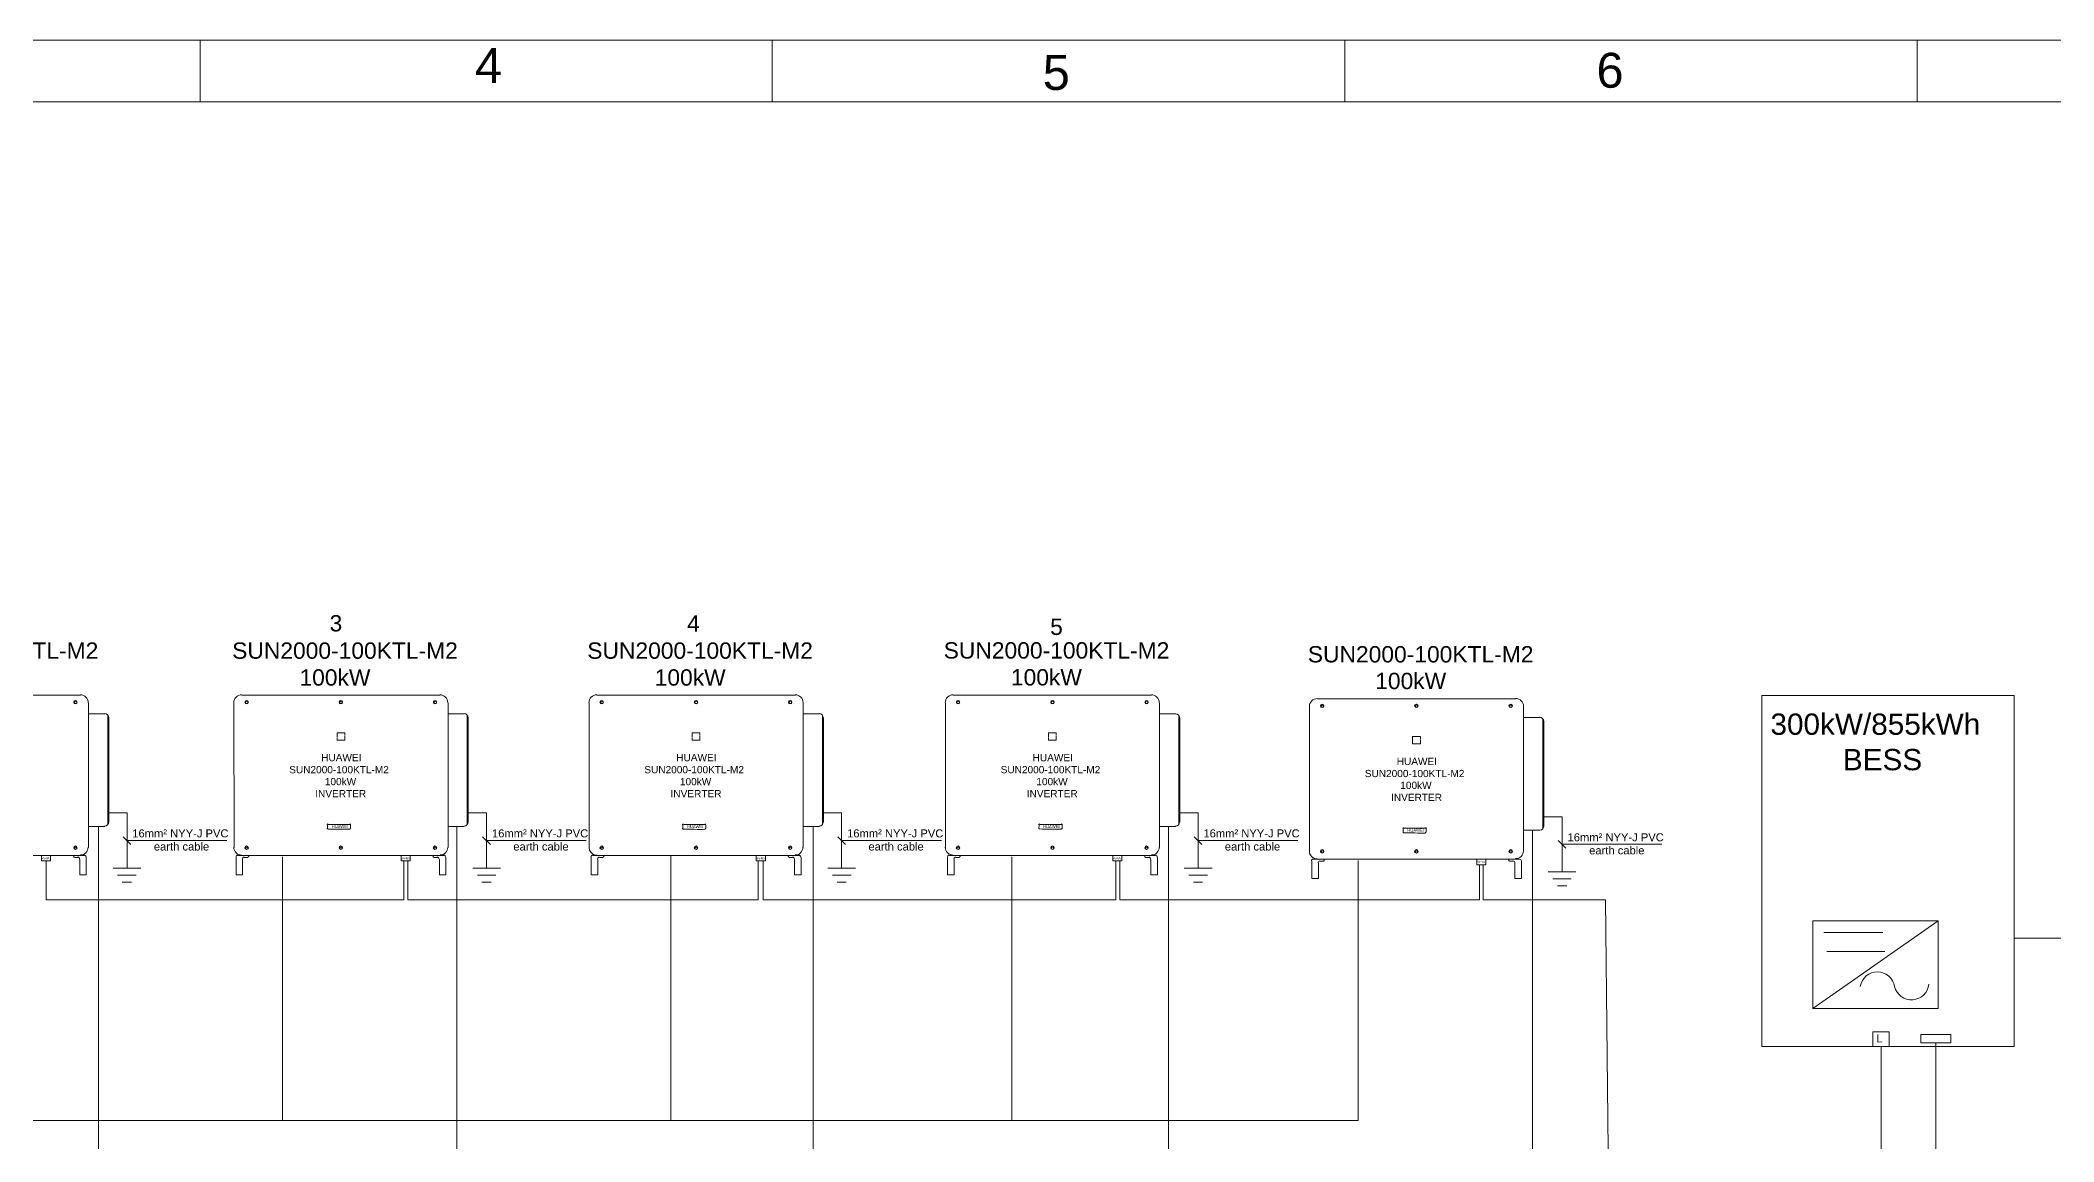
# Model space of a CAD drawing. Header units: millimetres. Extents: x 3842 to 4578, y 1789 to 2334.
# Drawn here: x 4092.7 to 4416.4, y 2157.5 to 2334.5 of the extents above; entities that cross this region are included whole.
import ezdxf

# ---------------------------------------------------------------- set-up
doc = ezdxf.new("R2010")
doc.units = ezdxf.units.MM
for name, color, linetype in [('PDF2_PDF_0', 7, 'Continuous'), ('PDF2_PDF_Communication Cable', 6, 'Continuous'), ('PDF2_PDF_Communication Cables', 4, 'Continuous'), ('PDF2_PDF_GRID_TEXT', 7, 'Continuous'), ('PDF2_PDF_Modules', 7, 'Continuous'), ('PDF2_PDF_PDF2_0', 5, 'Continuous'), ('PDF2_PDF_PDF_0', 7, 'Continuous'), ('PDF2_PDF_WIRES', 3, 'Continuous'), ('PDF2_Text', 7, 'Continuous')]:
    doc.layers.add(name, color=color, linetype=linetype)
doc.layers.add('PDF2_PDF_AC Wires', color=7, linetype='Continuous', true_color=0xf07800)
doc.styles.add('PDF ArialMT', font='arial.ttf')

msp = doc.modelspace()

# ---------------------------------------------------------------- linework, layer by layer
at = {"layer": 'PDF2_PDF_0', "lineweight": 0}
for points in [[(4099.23, 2229.25), (4067.36, 2229.25)], [(4100.47, 2204.76), (4100.47, 2228.01)], [(4123.87, 2228.01), (4123.9, 2204.76)], [(4157.01, 2229.25), (4125.14, 2229.25)], [(4158.29, 2204.76), (4158.29, 2228.01)], [(4180.97, 2228.01), (4180.97, 2204.76)], [(4214.12, 2229.25), (4182.22, 2229.25)], [(4215.36, 2204.76), (4215.36, 2228.01)], [(4238.26, 2228.01), (4238.26, 2204.76)], [(4271.37, 2229.25), (4239.5, 2229.25)], [(4272.65, 2204.76), (4272.65, 2228.01)], [(4296.78, 2227.39), (4296.78, 2204.17)], [(4329.93, 2228.66), (4298.03, 2228.66)], [(4331.17, 2204.17), (4331.17, 2227.42)], [(4100.47, 2226.23), (4103.11, 2226.23)], [(4103.58, 2226.03), (4103.58, 2208.4)], [(4103.76, 2225.58), (4103.76, 2208.82)], [(4158.29, 2226.23), (4160.89, 2226.23)], [(4161.37, 2226.03), (4161.37, 2208.4)], [(4161.54, 2225.58), (4161.54, 2208.82)], [(4215.36, 2226.23), (4217.97, 2226.23)], [(4218.47, 2226.03), (4218.47, 2208.4)], [(4218.62, 2225.58), (4218.62, 2208.82)], [(4275.73, 2226.03), (4275.73, 2208.4)], [(4275.9, 2225.58), (4275.9, 2208.82)], [(4331.17, 2225.64), (4333.78, 2225.64)], [(4334.28, 2225.43), (4334.28, 2207.78)], [(4334.43, 2224.99), (4334.43, 2208.22)], [(4140.46, 2222.5), (4140.46, 2223.18), (4141.7, 2223.18), (4141.7, 2222.77)], [(4141.7, 2222.68), (4141.7, 2222.03), (4140.46, 2222.03), (4140.46, 2222.38)], [(4197.53, 2222.5), (4197.53, 2223.18), (4198.78, 2223.18), (4198.78, 2222.77)], [(4198.78, 2222.68), (4198.78, 2222.03), (4197.53, 2222.03), (4197.53, 2222.38)], [(4254.81, 2222.5), (4254.81, 2223.18), (4256.06, 2223.18), (4256.06, 2222.77)], [(4256.06, 2222.68), (4256.06, 2222.03), (4254.81, 2222.03), (4254.81, 2222.38)], [(4313.34, 2221.88), (4313.34, 2222.59), (4314.59, 2222.59), (4314.59, 2222.2)], [(4314.59, 2222.09), (4314.59, 2221.43), (4313.34, 2221.43), (4313.34, 2221.79)], [(4103.11, 2208.17), (4100.47, 2208.17)], [(4138.92, 2207.84), (4138.92, 2208.37)], [(4139.03, 2208.49), (4142.53, 2208.49)], [(4160.89, 2208.17), (4158.29, 2208.17)], [(4196.02, 2207.84), (4196.02, 2208.37)], [(4196.14, 2208.49), (4199.61, 2208.49)], [(4199.72, 2208.37), (4199.72, 2207.84)], [(4217.97, 2208.17), (4215.36, 2208.17)], [(4253.42, 2208.49), (4256.89, 2208.49)], [(4257.01, 2208.37), (4257.01, 2207.84)], [(4275.25, 2208.17), (4272.65, 2208.17)], [(4311.83, 2207.25), (4311.83, 2207.78)], [(4311.95, 2207.9), (4315.42, 2207.9)], [(4315.53, 2207.75), (4315.53, 2207.25)], [(4067.36, 2203.51), (4099.23, 2203.51)], [(4098.13, 2203.28), (4098.13, 2203.51)], [(4098.78, 2203.16), (4098.25, 2203.16)], [(4098.75, 2203.51), (4099.82, 2203.51)], [(4100.14, 2203.19), (4100.14, 2200.4), (4099.11, 2200.4), (4099.11, 2202.86)], [(4124.22, 2203.19), (4124.22, 2200.4), (4125.26, 2200.4), (4125.26, 2202.86)], [(4125.62, 2203.51), (4124.52, 2203.51)], [(4125.14, 2203.51), (4157.04, 2203.51)], [(4125.59, 2203.16), (4126.12, 2203.16)], [(4126.24, 2203.28), (4126.24, 2203.51)], [(4155.92, 2203.28), (4155.92, 2203.51)], [(4156.57, 2203.16), (4156.04, 2203.16)], [(4156.57, 2203.51), (4157.63, 2203.51)], [(4157.93, 2203.19), (4157.93, 2200.4), (4156.89, 2200.4), (4156.89, 2202.86)], [(4181.3, 2203.19), (4181.3, 2200.4), (4182.34, 2200.4), (4182.34, 2202.86)], [(4182.69, 2203.51), (4181.63, 2203.51)], [(4182.66, 2203.16), (4183.2, 2203.16)], [(4183.31, 2203.28), (4183.31, 2203.51)], [(4212.99, 2203.28), (4212.99, 2203.51)], [(4213.67, 2203.16), (4213.11, 2203.16)], [(4213.64, 2203.51), (4214.71, 2203.51)], [(4215.04, 2203.19), (4215.04, 2200.4), (4213.97, 2200.4), (4213.97, 2202.86)], [(4238.58, 2203.19), (4238.58, 2200.4), (4239.62, 2200.4), (4239.62, 2202.86)], [(4239.98, 2203.51), (4238.88, 2203.51)], [(4239.5, 2203.51), (4271.4, 2203.51)], [(4239.95, 2203.16), (4240.48, 2203.16)], [(4240.6, 2203.28), (4240.6, 2203.51)], [(4270.28, 2203.28), (4270.28, 2203.51)], [(4270.96, 2203.16), (4270.39, 2203.16)], [(4270.93, 2203.51), (4271.99, 2203.51)], [(4272.32, 2203.19), (4272.32, 2200.4), (4271.25, 2200.4), (4271.25, 2202.86)], [(4297.11, 2202.6), (4297.11, 2199.81), (4298.18, 2199.81), (4298.18, 2202.24)], [(4298.47, 2202.57), (4299.01, 2202.57)], [(4328.8, 2202.69), (4328.8, 2202.92)], [(4329.48, 2202.57), (4328.95, 2202.57)], [(4330.85, 2202.6), (4330.85, 2199.81), (4329.78, 2199.81), (4329.78, 2202.24)], [(4377.64, 2178.9), (4397.82, 2192.97)], [(4379.42, 2191.1), (4388.9, 2191.1)], [(4379.93, 2188.05), (4389.23, 2188.05)]]:
    msp.add_lwpolyline(points, dxfattribs=at)
for points in [[(4098.43, 2228.28), (4098.57, 2228.22), (4098.6, 2228.04), (4098.52, 2227.89), (4098.34, 2227.89), (4098.22, 2228.04), (4098.28, 2228.22)], [(4125.94, 2228.28), (4125.76, 2228.22), (4125.74, 2228.04), (4125.85, 2227.89), (4126.03, 2227.89), (4126.12, 2228.04), (4126.09, 2228.22)], [(4141.08, 2228.28), (4140.93, 2228.22), (4140.87, 2228.04), (4140.99, 2227.89), (4141.17, 2227.89), (4141.29, 2228.04), (4141.23, 2228.22)], [(4156.21, 2228.28), (4156.39, 2228.22), (4156.42, 2228.04), (4156.3, 2227.89), (4156.12, 2227.89), (4156.04, 2228.04), (4156.07, 2228.22)], [(4183.02, 2228.28), (4182.84, 2228.22), (4182.84, 2228.04), (4182.93, 2227.89), (4183.11, 2227.89), (4183.23, 2228.04), (4183.17, 2228.22)], [(4198.15, 2228.28), (4198.01, 2228.22), (4197.98, 2228.04), (4198.06, 2227.89), (4198.24, 2227.89), (4198.36, 2228.04), (4198.33, 2228.22)], [(4213.32, 2228.28), (4213.47, 2228.22), (4213.5, 2228.04), (4213.41, 2227.89), (4213.23, 2227.89), (4213.11, 2228.04), (4213.14, 2228.22)], [(4240.3, 2228.28), (4240.12, 2228.22), (4240.09, 2228.04), (4240.21, 2227.89), (4240.39, 2227.89), (4240.48, 2228.04), (4240.45, 2228.22)], [(4255.44, 2228.28), (4255.29, 2228.22), (4255.23, 2228.04), (4255.35, 2227.89), (4255.53, 2227.89), (4255.64, 2228.04), (4255.61, 2228.22)], [(4270.6, 2228.28), (4270.75, 2228.22), (4270.78, 2228.04), (4270.69, 2227.89), (4270.51, 2227.89), (4270.39, 2228.04), (4270.42, 2228.22)], [(4298.83, 2227.68), (4298.68, 2227.6), (4298.62, 2227.42), (4298.74, 2227.3), (4298.92, 2227.3), (4299.04, 2227.42), (4298.98, 2227.6)], [(4313.96, 2227.68), (4313.82, 2227.6), (4313.79, 2227.42), (4313.88, 2227.3), (4314.05, 2227.3), (4314.17, 2227.42), (4314.11, 2227.6)], [(4329.13, 2227.68), (4329.28, 2227.6), (4329.31, 2227.42), (4329.19, 2227.3), (4329.04, 2227.3), (4328.92, 2227.42), (4328.95, 2227.6)], [(4410.05, 2229.19), (4410.05, 2172.8), (4369.44, 2172.8), (4369.44, 2229.19)], [(4098.43, 2204.49), (4098.57, 2204.55), (4098.6, 2204.73), (4098.52, 2204.85), (4098.34, 2204.85), (4098.22, 2204.73), (4098.28, 2204.55)], [(4125.94, 2204.49), (4125.76, 2204.55), (4125.74, 2204.73), (4125.85, 2204.85), (4126.03, 2204.85), (4126.12, 2204.73), (4126.09, 2204.55)], [(4141.08, 2204.49), (4140.93, 2204.55), (4140.87, 2204.73), (4140.99, 2204.85), (4141.17, 2204.85), (4141.29, 2204.73), (4141.23, 2204.55)], [(4156.21, 2204.49), (4156.39, 2204.55), (4156.42, 2204.73), (4156.3, 2204.85), (4156.12, 2204.85), (4156.04, 2204.73), (4156.07, 2204.55)], [(4183.02, 2204.49), (4182.84, 2204.55), (4182.84, 2204.73), (4182.93, 2204.85), (4183.11, 2204.85), (4183.23, 2204.73), (4183.17, 2204.55)], [(4198.15, 2204.49), (4198.01, 2204.55), (4197.98, 2204.73), (4198.06, 2204.85), (4198.24, 2204.85), (4198.36, 2204.73), (4198.33, 2204.55)], [(4213.32, 2204.49), (4213.47, 2204.55), (4213.5, 2204.73), (4213.41, 2204.85), (4213.23, 2204.85), (4213.11, 2204.73), (4213.14, 2204.55)], [(4240.3, 2204.49), (4240.12, 2204.55), (4240.09, 2204.73), (4240.21, 2204.85), (4240.39, 2204.85), (4240.48, 2204.73), (4240.45, 2204.55)], [(4255.44, 2204.49), (4255.29, 2204.55), (4255.23, 2204.73), (4255.35, 2204.85), (4255.53, 2204.85), (4255.64, 2204.73), (4255.61, 2204.55)], [(4270.6, 2204.49), (4270.75, 2204.55), (4270.78, 2204.73), (4270.69, 2204.85), (4270.51, 2204.85), (4270.39, 2204.73), (4270.42, 2204.55)], [(4298.83, 2203.9), (4298.68, 2203.96), (4298.62, 2204.14), (4298.74, 2204.26), (4298.92, 2204.26), (4299.04, 2204.14), (4298.98, 2203.96)], [(4313.96, 2203.9), (4313.82, 2203.96), (4313.79, 2204.14), (4313.88, 2204.26), (4314.05, 2204.26), (4314.17, 2204.14), (4314.11, 2203.96)], [(4329.13, 2203.9), (4329.28, 2203.96), (4329.31, 2204.14), (4329.19, 2204.26), (4329.04, 2204.26), (4328.92, 2204.14), (4328.95, 2203.96)], [(4092.95, 2203.51), (4094.4, 2203.51), (4094.4, 2202.63), (4092.95, 2202.63)], [(4150.76, 2203.51), (4152.21, 2203.51), (4152.21, 2202.63), (4150.76, 2202.63)], [(4207.84, 2203.51), (4209.29, 2203.51), (4209.29, 2202.63), (4207.84, 2202.63)], [(4265.12, 2203.51), (4266.57, 2203.51), (4266.57, 2202.63), (4265.12, 2202.63)], [(4323.65, 2202.92), (4325.1, 2202.92), (4325.1, 2202), (4323.65, 2202)], [(4397.82, 2192.97), (4397.82, 2178.9), (4377.64, 2178.9), (4377.64, 2192.97)], [(4387.33, 2175.17), (4389.91, 2175.17), (4389.91, 2172.8), (4387.33, 2172.8)], [(4399.86, 2173.39), (4395, 2173.39), (4395, 2174.75), (4399.86, 2174.75)]]:
    msp.add_lwpolyline(points, close=True, dxfattribs=at)
for points in [[(4272.65, 2226.23), (4275.25, 2226.23, -0.414045), (4275.86, 2225.62)], [(4142.48, 2208.55, -0.414662), (4142.62, 2208.37), (4142.62, 2207.84)], [(4195.98, 2207.88, 0.414662), (4196.14, 2207.72, 0.007692), (4199.61, 2207.69)], [(4256.89, 2207.69, -0.007692), (4253.41, 2207.75, -0.414692), (4253.27, 2207.84), (4253.3, 2208.37)], [(4311.79, 2207.29, 0.414774), (4311.95, 2207.13, 0.007692), (4315.39, 2207.1)], [(4334.42, 2208.27, -0.414045), (4333.78, 2207.57), (4331.17, 2207.57)], [(4182.22, 2203.54, -0.414326), (4180.96, 2204.81, 0.414326), (4182.22, 2203.51), (4214.12, 2203.51)], [(4297.99, 2202.95, -0.414326), (4296.74, 2204.21, 0.414326), (4298.03, 2202.92), (4329.93, 2202.92)], [(4298.5, 2202.92), (4297.41, 2202.92, 0.413933), (4297.07, 2202.64)], [(4298.97, 2202.6, 0.414663), (4299.12, 2202.69), (4299.12, 2202.92)], [(4329.45, 2202.92), (4330.52, 2202.92, -0.413961), (4330.81, 2202.64)], [(4385.29, 2182.45, -0.849564), (4390.81, 2182.43, 0.846597), (4396.32, 2182.83)]]:
    msp.add_lwpolyline(points, format="xyb", dxfattribs=at)
at = {"layer": 'PDF2_PDF_0', "color": 3, "lineweight": 0}
for points in [[(4103.76, 2210.33), (4106.69, 2210.33), (4106.69, 2201.44)], [(4161.54, 2210.33), (4164.48, 2210.33), (4164.48, 2201.44)], [(4218.62, 2210.33), (4221.55, 2210.33), (4221.55, 2201.44)], [(4275.9, 2210.33), (4278.84, 2210.33), (4278.84, 2201.44)], [(4334.43, 2209.71), (4337.36, 2209.71), (4337.36, 2200.85)], [(4108.91, 2201.44), (4104.44, 2201.44)], [(4166.7, 2201.44), (4162.26, 2201.44)], [(4223.8, 2201.44), (4219.33, 2201.44)], [(4281.09, 2201.44), (4276.61, 2201.44)], [(4339.58, 2200.85), (4335.14, 2200.85)], [(4108.17, 2200.35), (4105.18, 2200.35)], [(4107.43, 2199.22), (4105.92, 2199.22)], [(4165.96, 2200.35), (4163, 2200.35)], [(4165.22, 2199.22), (4163.74, 2199.22)], [(4223.06, 2200.35), (4220.07, 2200.35)], [(4222.29, 2199.22), (4220.81, 2199.22)], [(4280.35, 2200.35), (4277.35, 2200.35)], [(4279.58, 2199.22), (4278.1, 2199.22)], [(4338.84, 2199.75), (4335.88, 2199.75)], [(4338.1, 2198.63), (4336.62, 2198.63)]]:
    msp.add_lwpolyline(points, dxfattribs=at)
at = {"layer": 'PDF2_PDF_0', "lineweight": 0}
for points in [[(4123.85, 2204.81, 0.414326), (4125.1, 2203.54, -0.414326)], [(4238.21, 2204.81, 0.414326), (4239.46, 2203.54, -0.414326)]]:
    msp.add_lwpolyline(points, format="xyb", close=True, dxfattribs=at)
at = {"layer": 'PDF2_PDF_0', "color": 30, "lineweight": 0, "true_color": 0xff7f00}
for points in [[(4410.05, 2190.22), (4425.12, 2190.22)], [(4388.63, 2172.8), (4388.63, 2128.22)]]:
    msp.add_lwpolyline(points, dxfattribs=at)
at = {"layer": 'PDF2_PDF_0', "lineweight": 0}
for centre in [(4098.39, 2228.11), (4125.91, 2228.11), (4141.05, 2228.11), (4156.18, 2228.11), (4182.99, 2228.11), (4198.15, 2228.11), (4213.29, 2228.11), (4240.27, 2228.11), (4255.44, 2228.11), (4270.57, 2228.11), (4298.8, 2227.52), (4313.94, 2227.52), (4329.1, 2227.52), (4098.39, 2204.74), (4125.91, 2204.74), (4141.05, 2204.74), (4156.18, 2204.74), (4182.99, 2204.74), (4198.15, 2204.74), (4213.29, 2204.74), (4240.27, 2204.74), (4255.44, 2204.74), (4270.57, 2204.74), (4298.8, 2204.15), (4313.94, 2204.15), (4329.1, 2204.15)]:
    msp.add_circle(centre, 0.281, dxfattribs=at)
for centre, radius, start, end in [((4099.19, 2228.05), 1.26, 0.1538, 90.1758), ((4125.11, 2228.05), 1.26, 89.989, 180.011), ((4156.98, 2228.05), 1.26, 0.1538, 90.1758), ((4182.19, 2228.05), 1.26, 89.989, 180.011), ((4214.09, 2228.05), 1.26, 0.1538, 90.1758), ((4239.47, 2228.05), 1.26, 90.3241, 180.346), ((4271.34, 2228.05), 1.26, 0.1538, 90.1758), ((4298, 2227.43), 1.26, 89.989, 180.011), ((4329.9, 2227.46), 1.26, 0.1538, 90.1758), ((4103.07, 2225.63), 0.666, 0.0165, 89.9835), ((4160.86, 2225.63), 0.666, 0.0165, 89.9835), ((4217.94, 2225.63), 0.666, 0.0165, 89.9835), ((4333.75, 2225.03), 0.666, 0.0165, 89.9835), ((4103.07, 2208.86), 0.666, 270.0165, 359.9835), ((4139, 2208.42), 0.133, 91.6863, 181.7797), ((4139, 2207.88), 0.133, 181.692, 271.7796), ((4141.74, 2319.37), 111.68, 268.6247, 270.3875), ((4142.47, 2207.88), 0.133, 273.3232, 3.411), ((4160.86, 2208.86), 0.666, 270.0165, 359.9835), ((4196.11, 2208.42), 0.133, 91.692, 181.7796), ((4199.57, 2207.88), 0.133, 269.9561, 0.0546), ((4199.57, 2208.42), 0.133, 358.3135, 88.4125), ((4217.94, 2208.86), 0.666, 270.0165, 359.9835), ((4253.39, 2208.42), 0.133, 91.692, 181.7796), ((4256.86, 2208.42), 0.133, 358.3189, 88.4071), ((4256.86, 2207.88), 0.133, 269.9615, 0.0492), ((4275.22, 2208.86), 0.637, 270.6592, 0.6262), ((4311.92, 2207.82), 0.133, 91.6864, 181.7744), ((4315.36, 2207.82), 0.133, 358.3135, 88.4125), ((4315.36, 2207.29), 0.133, 269.9506, 0.0659), ((4099.19, 2204.8), 1.23, 270.1593, 0.1813), ((4157.01, 2204.8), 1.23, 269.8187, 359.8407), ((4214.09, 2204.8), 1.23, 270.1593, 0.1813), ((4271.37, 2204.8), 1.23, 269.8187, 359.8407), ((4329.9, 2204.21), 1.23, 269.8187, 359.8462), ((4098.21, 2203.32), 0.104, 179.9563, 270.0495), ((4098.75, 2202.91), 0.311, 0.022, 89.9725), ((4099.78, 2203.23), 0.311, 1.3568, 91.3074), ((4124.49, 2203.23), 0.311, 90.0275, 179.9725), ((4125.55, 2202.91), 0.311, 91.3568, 181.3074), ((4126.09, 2203.35), 0.133, 266.5832, 356.6767), ((4156, 2203.35), 0.133, 183.3232, 273.411), ((4156.54, 2202.91), 0.311, 358.6926, 88.6432), ((4157.6, 2203.23), 0.311, 0.0275, 89.9725), ((4181.57, 2203.23), 0.311, 88.6926, 178.6432), ((4182.63, 2202.91), 0.311, 90.0275, 179.978), ((4183.17, 2203.32), 0.104, 269.9506, 0.0494), ((4213.08, 2203.32), 0.104, 179.9561, 270.0439), ((4213.64, 2202.91), 0.311, 0.022, 89.978), ((4214.68, 2203.23), 0.311, 1.3568, 91.3074), ((4238.85, 2203.23), 0.311, 90.0275, 179.9725), ((4239.92, 2202.91), 0.311, 90.022, 179.978), ((4240.45, 2203.32), 0.104, 269.9561, 0.0439), ((4270.37, 2203.32), 0.104, 179.9561, 270.0439), ((4270.9, 2202.91), 0.311, 358.6926, 88.6432), ((4271.97, 2203.23), 0.311, 1.3569, 91.3019), ((4298.45, 2202.31), 0.311, 91.3568, 181.3074), ((4328.9, 2202.73), 0.133, 183.3069, 273.4168), ((4329.46, 2202.31), 0.311, 358.6926, 88.6432)]:
    msp.add_arc(centre, radius, start, end, dxfattribs=at)
at = {"layer": 'PDF2_PDF_AC Wires', "lineweight": 0}
for points in [[(4102.1, 2208.17), (4102.1, 2091.35)], [(4159.71, 2208.17), (4159.71, 2091.35)], [(4216.96, 2208.17), (4216.96, 2091.35)], [(4274.07, 2208.17), (4274.07, 2091.35)], [(4332.62, 2207.57), (4332.62, 2090.76)]]:
    msp.add_lwpolyline(points, dxfattribs=at)
at = {"layer": 'PDF2_PDF_Communication Cable', "lineweight": 0}
for points in [[(4151.18, 2202.63), (4151.18, 2196.38), (4093.69, 2196.38), (4093.69, 2202.63)], [(4208.16, 2202.63), (4208.16, 2196.38), (4151.8, 2196.38), (4151.8, 2202.63)], [(4208.96, 2202.63), (4208.96, 2196.38), (4265.63, 2196.38), (4265.63, 2202.63)], [(4266.28, 2202.63), (4266.28, 2196.38), (4324.06, 2196.38), (4324.06, 2202)], [(4324.66, 2202), (4324.66, 2196.38)], [(4118.18, 2037.94), (4118.18, 2015.7), (4157.69, 2015.7), (4157.69, 2051.87), (4373.68, 2051.87), (4373.68, 2115.99), (4345.18, 2115.99), (4344.32, 2196.38), (4324.69, 2196.38)]]:
    msp.add_lwpolyline(points, dxfattribs=at)
at = {"layer": 'PDF2_PDF_Communication Cables', "lineweight": 0}
msp.add_lwpolyline([(4397.43, 2173.39), (4397.43, 1989.58)], dxfattribs=at)
at = {"layer": 'PDF2_PDF_GRID_TEXT', "lineweight": 0}
msp.add_lwpolyline([(3852.32, 1861.62), (4568.54, 1861.62), (4568.54, 2324.57), (3852.32, 2324.57)], close=True, dxfattribs=at)
at = {"layer": 'PDF2_PDF_Modules', "lineweight": 0}
for points in [[(4106.69, 2205.88), (4109.68, 2205.88), (4107.67, 2205.88), (4110.66, 2205.88), (4108.65, 2205.88), (4112.14, 2205.88), (4110.13, 2205.88), (4113.62, 2205.88), (4111.61, 2205.88), (4114.21, 2205.88), (4112.2, 2205.88), (4114.72, 2205.88), (4112.7, 2205.88), (4115.99, 2205.88), (4113.98, 2205.88), (4117.18, 2205.88), (4115.16, 2205.88), (4118.36, 2205.88), (4116.35, 2205.88), (4118.95, 2205.88), (4116.94, 2205.88), (4119.84, 2205.88), (4117.83, 2205.88), (4120.34, 2205.88), (4118.33, 2205.88), (4121.53, 2205.88), (4119.52, 2205.88), (4122.71, 2205.88)], [(4164.48, 2205.88), (4167.47, 2205.88), (4165.48, 2205.88), (4168.45, 2205.88), (4166.46, 2205.88), (4169.93, 2205.88), (4167.94, 2205.88), (4171.41, 2205.88), (4169.42, 2205.88), (4172, 2205.88), (4170.02, 2205.88), (4172.5, 2205.88), (4170.49, 2205.88), (4173.78, 2205.88), (4171.79, 2205.88), (4174.96, 2205.88), (4172.98, 2205.88), (4176.15, 2205.88), (4174.16, 2205.88), (4176.74, 2205.88), (4174.75, 2205.88), (4177.63, 2205.88), (4175.64, 2205.88), (4178.13, 2205.88), (4176.12, 2205.88), (4179.32, 2205.88), (4177.3, 2205.88), (4180.5, 2205.88)], [(4221.55, 2205.88), (4224.57, 2205.88), (4222.56, 2205.88), (4225.55, 2205.88), (4223.54, 2205.88), (4227.03, 2205.88), (4225.02, 2205.88), (4228.51, 2205.88), (4226.5, 2205.88), (4229.11, 2205.88), (4227.09, 2205.88), (4229.58, 2205.88), (4227.59, 2205.88), (4230.88, 2205.88), (4228.87, 2205.88), (4232.07, 2205.88), (4230.05, 2205.88), (4233.25, 2205.88), (4231.24, 2205.88), (4233.84, 2205.88), (4231.83, 2205.88), (4234.73, 2205.88), (4232.72, 2205.88), (4235.21, 2205.88), (4233.19, 2205.88), (4236.39, 2205.88), (4234.38, 2205.88), (4237.58, 2205.88)], [(4278.84, 2205.88), (4281.83, 2205.88), (4279.84, 2205.88), (4282.8, 2205.88), (4280.82, 2205.88), (4284.29, 2205.88), (4282.3, 2205.88), (4285.77, 2205.88), (4283.78, 2205.88), (4286.36, 2205.88), (4284.37, 2205.88), (4286.86, 2205.88), (4284.88, 2205.88), (4288.14, 2205.88), (4286.15, 2205.88), (4289.32, 2205.88), (4287.34, 2205.88), (4290.51, 2205.88), (4288.52, 2205.88), (4291.1, 2205.88), (4289.11, 2205.88), (4291.99, 2205.88), (4290, 2205.88), (4292.49, 2205.88), (4290.48, 2205.88), (4293.67, 2205.88), (4291.66, 2205.88), (4294.86, 2205.88)], [(4337.36, 2205.29), (4340.35, 2205.29), (4338.34, 2205.29), (4341.36, 2205.29), (4339.35, 2205.29), (4342.84, 2205.29), (4340.83, 2205.29), (4344.32, 2205.29), (4342.31, 2205.29), (4344.89, 2205.29), (4342.9, 2205.29), (4345.39, 2205.29), (4343.38, 2205.29), (4346.66, 2205.29), (4344.68, 2205.29), (4347.85, 2205.29), (4345.86, 2205.29), (4349.03, 2205.29), (4347.05, 2205.29), (4349.63, 2205.29), (4347.64, 2205.29), (4350.51, 2205.29), (4348.53, 2205.29), (4351.02, 2205.29), (4349, 2205.29), (4352.2, 2205.29), (4350.19, 2205.29), (4353.39, 2205.29)]]:
    msp.add_lwpolyline(points, dxfattribs=at)
at = {"layer": 'PDF2_PDF_PDF2_0', "lineweight": 0}
for points in [[(4578.43, 1788.85), (4578.43, 2334.46), (3842.43, 2334.46), (3842.43, 1788.85)], [(4118.42, 2324.57), (4118.42, 2334.46)], [(4210.39, 2324.57), (4210.39, 2334.46)], [(4302.44, 2324.57), (4302.44, 2334.46)], [(4394.41, 2324.57), (4394.41, 2334.46)], [(4568.54, 1799.1), (4568.54, 1861.62), (4568.54, 2324.57), (3852.32, 2324.57), (3852.32, 1798.74)]]:
    msp.add_lwpolyline(points, dxfattribs=at)
at = {"layer": 'PDF2_PDF_PDF_0', "lineweight": 0}
for points in [[(4107.31, 2205.26), (4106.07, 2206.51)], [(4165.1, 2205.26), (4163.85, 2206.51)], [(4222.2, 2205.26), (4220.96, 2206.51)], [(4279.46, 2205.26), (4278.21, 2206.51)], [(4337.98, 2204.67), (4336.74, 2205.91)]]:
    msp.add_lwpolyline(points, dxfattribs=at)
at = {"layer": 'PDF2_PDF_WIRES', "color": 1, "lineweight": 0}
for points in [[(4065.16, 2160.89), (4304.57, 2160.92), (4304.57, 2202.66)], [(4131.69, 2160.92), (4131.69, 2203.25)], [(4194.1, 2160.92), (4194.1, 2203.51)], [(4248.89, 2160.92), (4248.89, 2203.25)]]:
    msp.add_lwpolyline(points, dxfattribs=at)

# ---------------------------------------------------------------- texts
at = {"layer": 'PDF2_Text', "attachment_point": 4, "style": 'PDF ArialMT'}
for s, insert, char_height in [('4', (4162.62, 2330.41), 5.61), ('5', (4253.88, 2329.25), 5.61), ('6', (4342.89, 2329.61), 5.61), ('3', (4139.25, 2240.78), 2.62), ('4', (4196.72, 2240.78), 2.62), ('5', (4255.07, 2240.21), 2.62), ('  SUN2000- 100KTL-M2', (4062.74, 2236.39), 2.6249), ('   SUN2000-100KTL-M2', (4120.53, 2236.39), 2.6249), ('   SUN2000-100KTL-M2', (4177.61, 2236.39), 2.6249), ('   SUN2000-100KTL-M2', (4234.9, 2236.42), 2.6249), ('   SUN2000-100KTL-M2', (4293.43, 2235.8), 2.6249), ('100kW', (4134.4, 2232.07), 2.625), ('100kW', (4191.5, 2232.07), 2.625), ('100kW', (4248.76, 2232.1), 2.625), ('100kW', (4307.32, 2231.51), 2.625), ('300kW/855kWh', (4370.85, 2224.56), 3.421), ('BESS', (4382.49, 2218.87), 3.421), ('                                SUN2000-100KTL-M2', (4118.37, 2217.27), 1.1586), ('HUAWEI', (4137.89, 2219.2), 1.159), ('                                SUN2000-100KTL-M2', (4175.45, 2217.27), 1.1586), ('HUAWEI', (4194.97, 2219.2), 1.159), ('                                SUN2000-100KTL-M2', (4232.73, 2217.27), 1.1586), ('HUAWEI', (4252.25, 2219.2), 1.159), ('                                SUN2000-100KTL-M2', (4291.26, 2216.65), 1.1586), ('HUAWEI', (4310.78, 2218.6), 1.159), ('INVERTER', (4136.94, 2213.42), 1.159), ('100kW', (4138.48, 2215.35), 1.159), ('INVERTER', (4194.05, 2213.42), 1.159), ('100kW', (4195.56, 2215.35), 1.159), ('INVERTER', (4251.31, 2213.42), 1.159), ('100kW', (4252.85, 2215.35), 1.159), ('100kW', (4311.35, 2214.75), 1.159), ('INVERTER', (4309.87, 2212.83), 1.159), ('16mm² NYY-J PVC', (4107.53, 2207.03), 1.2861), ('   HUAWEI', (4139.02, 2208.13), 0.474), ('16mm² NYY-J PVC', (4165.35, 2207.03), 1.2861), ('   HUAWEI', (4196.12, 2208.13), 0.474), ('16mm² NYY-J PVC', (4222.43, 2207.03), 1.2861), ('   HUAWEI', (4253.38, 2208.13), 0.474), ('16mm² NYY-J PVC', (4279.71, 2207.03), 1.2861), ('   HUAWEI', (4311.94, 2207.54), 0.474), ('earth cable', (4111, 2204.92), 1.2861), ('earth cable', (4168.78, 2204.92), 1.2861), ('earth cable', (4225.86, 2204.92), 1.2861), ('earth cable', (4283.15, 2204.92), 1.2861), ('16mm² NYY-J PVC', (4338.24, 2206.4), 1.2861), ('earth cable', (4341.71, 2204.3), 1.2861), ('RS485', (4092.93, 2203.05), 0.32), ('RS485', (4150.75, 2203.05), 0.32), ('RS485', (4207.82, 2203.05), 0.32), ('RS485', (4265.11, 2203.05), 0.32), ('RS485', (4323.64, 2202.46), 0.32), ('L', (4387.86, 2174.11), 1.32)]:
    msp.add_mtext(s, dxfattribs=dict(at, insert=insert, char_height=char_height))

doc.saveas('drawing.dxf')
